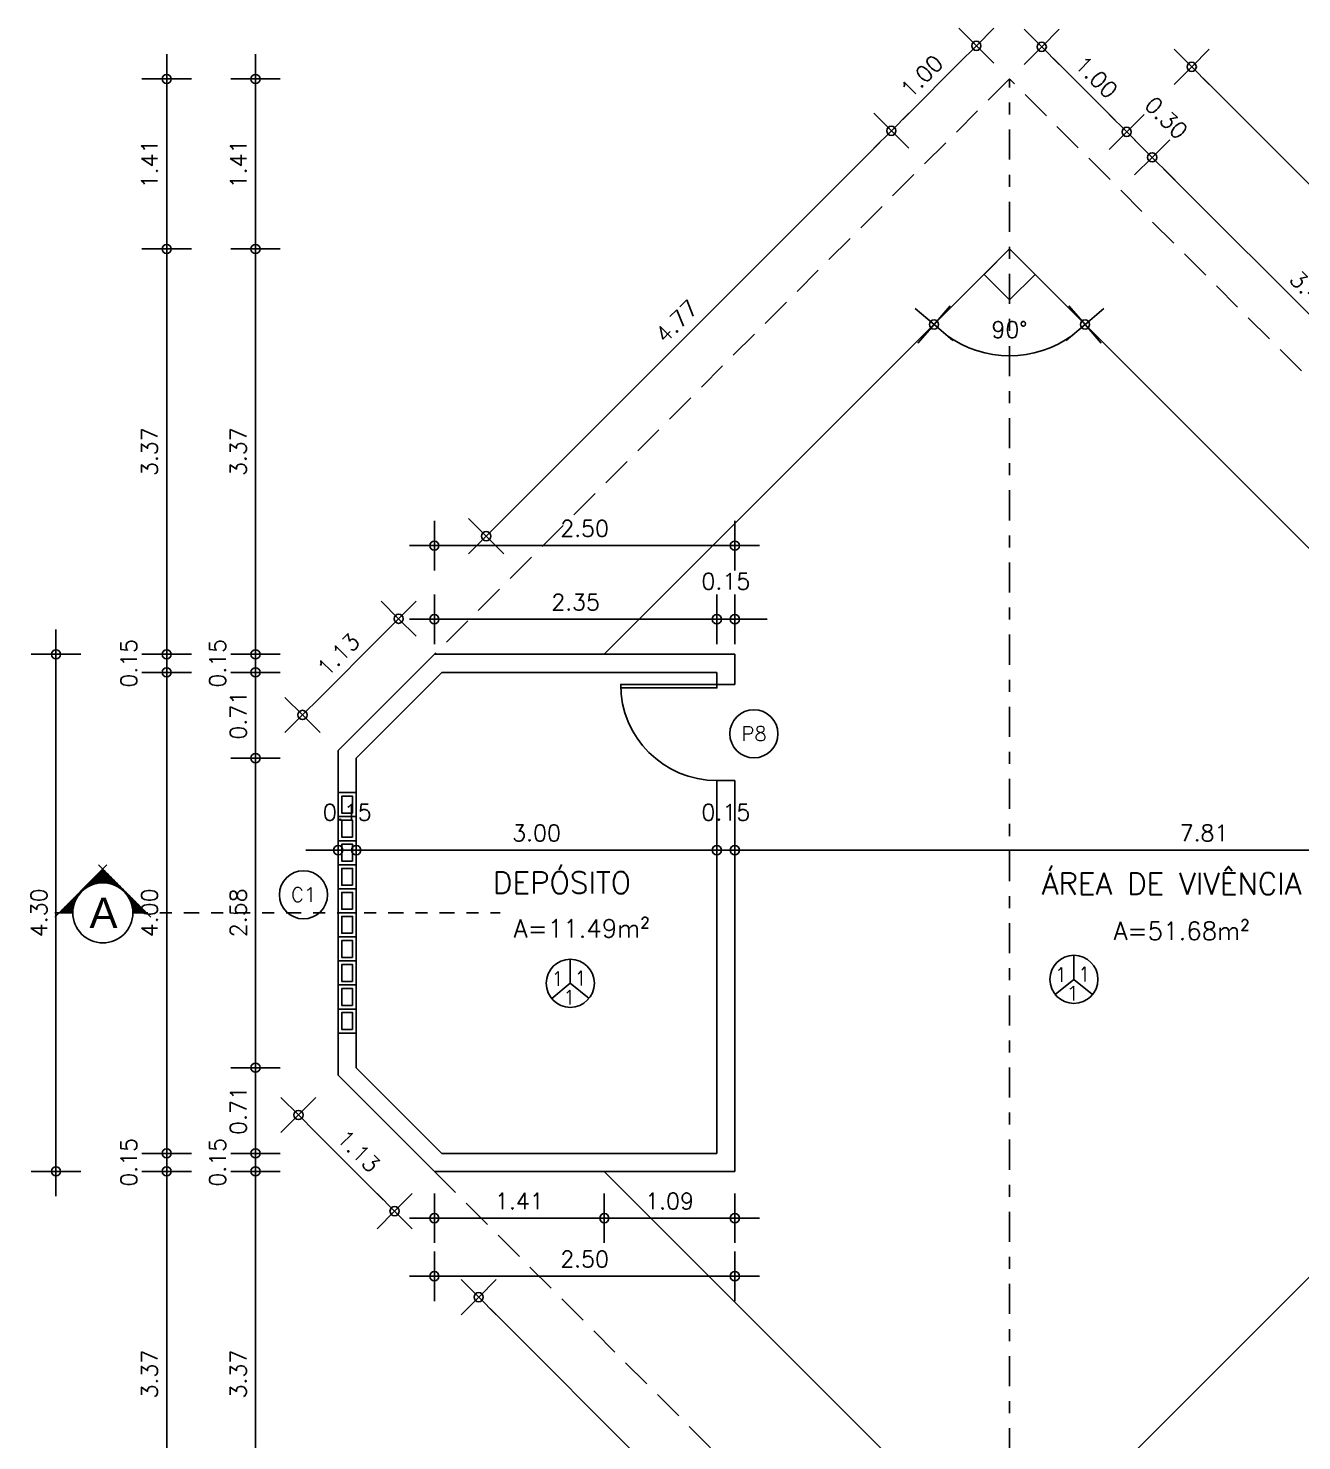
# Model space of a CAD drawing. Extents: x -599692 to 469028, y -9431878 to 9424999.
# Drawn here: x 2277.12 to 2287.72, y -455.11 to -443.37 of the extents above; entities that cross this region are included whole.
import ezdxf
from ezdxf.enums import TextEntityAlignment as Align

# ---------------------------------------------------------------- set-up
doc = ezdxf.new("R2010")
doc.units = 0
doc.header["$LTSCALE"] = 0.5
doc.header["$MEASUREMENT"] = 0
doc.header["$PDMODE"] = 34
doc.linetypes.add('DASHDOT', pattern=[1, 0.5, -0.25, 0, -0.25])
doc.linetypes.add('DASHED', pattern=[0.75, 0.5, -0.25])
doc.layers.get('0').update_dxf_attribs({"linetype": 'CONTINUOUS'})
doc.layers.get('DEFPOINTS').update_dxf_attribs({"linetype": 'CONTINUOUS'})
for name, color, linetype in [('COTAS', 2, 'CONTINUOUS'), ('EIXO', 253, 'DASHDOT'), ('P1', 1, 'CONTINUOUS'), ('P2', 2, 'CONTINUOUS'), ('P4', 6, 'CONTINUOUS'), ('P6', 4, 'CONTINUOUS'), ('PROJEÇÃO', 1, 'DASHED'), ('TEXTO', 3, 'CONTINUOUS')]:
    doc.layers.add(name, color=color, linetype=linetype)
doc.styles.add('ROMANS', font='romans')
doc.styles.add('STYLE1', font='arial.ttf')
doc.dimstyles.new('BOLA50$0', dxfattribs={"dimscale": 0.5, "dimtxt": 0.25, "dimasz": 0.18, "dimexe": 0.18, "dimexo": 0.0625, "dimgap": 0.1, "dimtad": 1, "dimzin": 0, "dimdsep": 46, "dimtxsty": 'ROMANS', "dimblk1": 'BOLA', "dimblk2": 'BOLA', "dimsah": 1, "dimcen": 0.09, "dimse1": 1, "dimse2": 1, "dimclrt": 256, "dimadec": 0, "dimazin": 0, "dimtfac": 1, "dimtofl": 0, "dimtmove": 2, "dimatfit": 3, "dimldrblk": 'BOLA', "dimfxl": 1, "dimtolj": 1, "dimtzin": 0, "dimarcsym": 0})
doc.dimstyles.new('BOLA50$2', dxfattribs={"dimscale": 0.5, "dimtxt": 0.2, "dimasz": 0.18, "dimexe": 0.18, "dimexo": 0.0625, "dimgap": 0.2, "dimtad": 1, "dimzin": 4, "dimdsep": 46, "dimtxsty": 'ROMANS', "dimblk1": 'BOLA', "dimblk2": 'BOLA', "dimsah": 1, "dimcen": 0.09, "dimse1": 1, "dimse2": 1, "dimclrd": 256, "dimclrt": 3, "dimadec": 0, "dimazin": 0, "dimtfac": 1, "dimtofl": 0, "dimtmove": 2, "dimatfit": 3, "dimldrblk": 'BOLA', "dimfxl": 1, "dimtolj": 1, "dimtzin": 0, "dimarcsym": 0})

# ---------------------------------------------------------------- blocks, each defined once
blk = doc.blocks.new('BOLA')
for q in [(0, 1.528), (-1.528, 0), (0, -1.528), (1.528, 0)]:
    blk.add_line((0, 0), q)
blk.add_circle((0, 0), 0.284)
blk = doc.blocks.new('*D263')
at = {"layer": 'COTAS', "color": 253, "lineweight": -2, "transparency": 16777216}
for p, q in [((2279.015, -452.589), (2279.015, -452.454)), ((2279.015, -453.009), (2279.015, -453.144))]:
    blk.add_line(p, q, dxfattribs=at)
at = {"layer": 'DEFPOINTS', "color": 0, "transparency": 16777216}
for p in [(2279.015, -452.724), (2280.565, -452.724), (2280.503, -452.874)]:
    blk.add_point(p, dxfattribs=at)
at = {"layer": 'COTAS', "color": 253, "lineweight": -2, "transparency": 16777216, "xscale": 0.135, "yscale": 0.135, "zscale": 0.135}
for p, rotation in [((2279.015, -452.724), 270), ((2279.015, -452.874), 90)]:
    blk.add_blockref('BOLA', p, dxfattribs=dict(at, rotation=rotation))
at = {"layer": 'COTAS', "transparency": 16777216, "insert": (2278.7, -452.799), "char_height": 0.135, "attachment_point": 5, "rotation": 90, "style": 'ROMANS'}
blk.add_mtext('\\A1;0.15', dxfattribs=at)
blk = doc.blocks.new('*D264')
at = {"layer": 'COTAS', "color": 253, "lineweight": -2, "transparency": 16777216}
blk.add_line((2279.015, -452.589), (2279.015, -452.147), dxfattribs=at)
at = {"layer": 'DEFPOINTS', "color": 0, "transparency": 16777216}
for p in [(2279.015, -452.012), (2279.853, -452.012), (2280.565, -452.724)]:
    blk.add_point(p, dxfattribs=at)
at = {"layer": 'COTAS', "color": 253, "lineweight": -2, "transparency": 16777216, "xscale": 0.135, "yscale": 0.135, "zscale": 0.135}
for p, rotation in [((2279.015, -452.012), 90), ((2279.015, -452.724), 270)]:
    blk.add_blockref('BOLA', p, dxfattribs=dict(at, rotation=rotation))
at = {"layer": 'COTAS', "transparency": 16777216, "insert": (2278.872, -452.368), "char_height": 0.135, "attachment_point": 5, "rotation": 90, "style": 'ROMANS'}
blk.add_mtext('\\A1;0.71', dxfattribs=at)
blk = doc.blocks.new('*D265')
at = {"layer": 'COTAS', "color": 253, "lineweight": -2, "transparency": 16777216}
blk.add_line((2279.015, -451.877), (2279.015, -449.572), dxfattribs=at)
at = {"layer": 'DEFPOINTS', "color": 0, "transparency": 16777216}
for p in [(2279.015, -449.437), (2279.853, -449.437), (2279.853, -452.012)]:
    blk.add_point(p, dxfattribs=at)
at = {"layer": 'COTAS', "color": 253, "lineweight": -2, "transparency": 16777216, "xscale": 0.135, "yscale": 0.135, "zscale": 0.135}
for p, rotation in [((2279.015, -449.437), 90), ((2279.015, -452.012), 270)]:
    blk.add_blockref('BOLA', p, dxfattribs=dict(at, rotation=rotation))
at = {"layer": 'COTAS', "transparency": 16777216, "insert": (2278.872, -450.724), "char_height": 0.135, "attachment_point": 5, "rotation": 90, "style": 'ROMANS'}
blk.add_mtext('\\A1;2.58', dxfattribs=at)
blk = doc.blocks.new('*D266')
at = {"layer": 'COTAS', "color": 253, "lineweight": -2, "transparency": 16777216}
blk.add_line((2279.015, -449.302), (2279.015, -448.859), dxfattribs=at)
at = {"layer": 'DEFPOINTS', "color": 0, "transparency": 16777216}
for p in [(2279.015, -448.724), (2280.565, -448.724), (2279.853, -449.437)]:
    blk.add_point(p, dxfattribs=at)
at = {"layer": 'COTAS', "color": 253, "lineweight": -2, "transparency": 16777216, "xscale": 0.135, "yscale": 0.135, "zscale": 0.135}
for p, rotation in [((2279.015, -448.724), 90), ((2279.015, -449.437), 270)]:
    blk.add_blockref('BOLA', p, dxfattribs=dict(at, rotation=rotation))
at = {"layer": 'COTAS', "transparency": 16777216, "insert": (2278.872, -449.081), "char_height": 0.135, "attachment_point": 5, "rotation": 90, "style": 'ROMANS'}
blk.add_mtext('\\A1;0.71', dxfattribs=at)
blk = doc.blocks.new('*D267')
at = {"layer": 'COTAS', "color": 253, "lineweight": -2, "transparency": 16777216}
for p, q in [((2279.015, -448.439), (2279.015, -448.304)), ((2279.015, -448.859), (2279.015, -448.994))]:
    blk.add_line(p, q, dxfattribs=at)
at = {"layer": 'DEFPOINTS', "color": 0, "transparency": 16777216}
for p in [(2279.015, -448.574), (2280.503, -448.574), (2280.565, -448.724)]:
    blk.add_point(p, dxfattribs=at)
at = {"layer": 'COTAS', "color": 253, "lineweight": -2, "transparency": 16777216, "xscale": 0.135, "yscale": 0.135, "zscale": 0.135}
for p, rotation in [((2279.015, -448.574), 270), ((2279.015, -448.724), 90)]:
    blk.add_blockref('BOLA', p, dxfattribs=dict(at, rotation=rotation))
at = {"layer": 'COTAS', "transparency": 16777216, "insert": (2278.7, -448.649), "char_height": 0.135, "attachment_point": 5, "rotation": 90, "style": 'ROMANS'}
blk.add_mtext('\\A1;0.15', dxfattribs=at)
blk = doc.blocks.new('*D268')
at = {"layer": 'COTAS', "color": 253, "lineweight": -2, "transparency": 16777216}
blk.add_line((2279.015, -448.439), (2279.015, -445.338), dxfattribs=at)
at = {"layer": 'DEFPOINTS', "color": 0, "transparency": 16777216}
for p in [(2279.015, -445.203), (2285.288, -445.203), (2280.503, -448.574)]:
    blk.add_point(p, dxfattribs=at)
at = {"layer": 'COTAS', "color": 253, "lineweight": -2, "transparency": 16777216, "xscale": 0.135, "yscale": 0.135, "zscale": 0.135}
for p, rotation in [((2279.015, -445.203), 90), ((2279.015, -448.574), 270)]:
    blk.add_blockref('BOLA', p, dxfattribs=dict(at, rotation=rotation))
at = {"layer": 'COTAS', "transparency": 16777216, "insert": (2278.872, -446.889), "char_height": 0.135, "attachment_point": 5, "rotation": 90, "style": 'ROMANS'}
blk.add_mtext('\\A1;3.37', dxfattribs=at)
blk = doc.blocks.new('*D269')
at = {"layer": 'COTAS', "color": 253, "lineweight": -2, "transparency": 16777216}
blk.add_line((2279.015, -445.068), (2279.015, -443.924), dxfattribs=at)
at = {"layer": 'DEFPOINTS', "color": 0, "transparency": 16777216}
for p in [(2279.015, -443.789), (2285.288, -443.789), (2285.288, -445.203)]:
    blk.add_point(p, dxfattribs=at)
at = {"layer": 'COTAS', "color": 253, "lineweight": -2, "transparency": 16777216, "xscale": 0.135, "yscale": 0.135, "zscale": 0.135}
for p, rotation in [((2279.015, -443.789), 90), ((2279.015, -445.203), 270)]:
    blk.add_blockref('BOLA', p, dxfattribs=dict(at, rotation=rotation))
at = {"layer": 'COTAS', "transparency": 16777216, "insert": (2278.872, -444.496), "char_height": 0.135, "attachment_point": 5, "rotation": 90, "style": 'ROMANS'}
blk.add_mtext('\\A1;1.41', dxfattribs=at)
blk = doc.blocks.new('*D271')
at = {"layer": 'COTAS', "color": 253, "lineweight": -2, "transparency": 16777216}
blk.add_line((2279.015, -456.111), (2279.015, -453.009), dxfattribs=at)
at = {"layer": 'DEFPOINTS', "color": 0, "transparency": 16777216}
for p in [(2279.015, -452.874), (2280.503, -452.874), (2285.288, -456.246)]:
    blk.add_point(p, dxfattribs=at)
at = {"layer": 'COTAS', "color": 253, "lineweight": -2, "transparency": 16777216, "xscale": 0.135, "yscale": 0.135, "zscale": 0.135}
for p, rotation in [((2279.015, -452.874), 90), ((2279.015, -456.246), 270)]:
    blk.add_blockref('BOLA', p, dxfattribs=dict(at, rotation=rotation))
at = {"layer": 'COTAS', "transparency": 16777216, "insert": (2278.872, -454.56), "char_height": 0.135, "attachment_point": 5, "rotation": 90, "style": 'ROMANS'}
blk.add_mtext('\\A1;3.37', dxfattribs=at)
blk = doc.blocks.new('*D273')
at = {"layer": 'COTAS', "color": 253, "lineweight": -2, "transparency": 16777216}
blk.add_line((2278.276, -456.111), (2278.276, -453.009), dxfattribs=at)
at = {"layer": 'DEFPOINTS', "color": 0, "transparency": 16777216}
for p in [(2278.276, -452.874), (2280.503, -452.874), (2285.288, -456.246)]:
    blk.add_point(p, dxfattribs=at)
at = {"layer": 'COTAS', "color": 253, "lineweight": -2, "transparency": 16777216, "xscale": 0.135, "yscale": 0.135, "zscale": 0.135}
for p, rotation in [((2278.276, -452.874), 90), ((2278.276, -456.246), 270)]:
    blk.add_blockref('BOLA', p, dxfattribs=dict(at, rotation=rotation))
at = {"layer": 'COTAS', "transparency": 16777216, "insert": (2278.133, -454.56), "char_height": 0.135, "attachment_point": 5, "rotation": 90, "style": 'ROMANS'}
blk.add_mtext('\\A1;3.37', dxfattribs=at)
blk = doc.blocks.new('*D274')
at = {"layer": 'COTAS', "color": 253, "lineweight": -2, "transparency": 16777216}
for p, q in [((2278.276, -452.589), (2278.276, -452.454)), ((2278.276, -453.009), (2278.276, -453.144))]:
    blk.add_line(p, q, dxfattribs=at)
at = {"layer": 'DEFPOINTS', "color": 0, "transparency": 16777216}
for p in [(2278.276, -452.724), (2280.565, -452.724), (2280.503, -452.874)]:
    blk.add_point(p, dxfattribs=at)
at = {"layer": 'COTAS', "color": 253, "lineweight": -2, "transparency": 16777216, "xscale": 0.135, "yscale": 0.135, "zscale": 0.135}
for p, rotation in [((2278.276, -452.724), 270), ((2278.276, -452.874), 90)]:
    blk.add_blockref('BOLA', p, dxfattribs=dict(at, rotation=rotation))
at = {"layer": 'COTAS', "transparency": 16777216, "insert": (2277.961, -452.799), "char_height": 0.135, "attachment_point": 5, "rotation": 90, "style": 'ROMANS'}
blk.add_mtext('\\A1;0.15', dxfattribs=at)
blk = doc.blocks.new('*D275')
at = {"layer": 'COTAS', "color": 253, "lineweight": -2, "transparency": 16777216}
blk.add_line((2278.276, -452.589), (2278.276, -448.859), dxfattribs=at)
at = {"layer": 'DEFPOINTS', "color": 0, "transparency": 16777216}
for p in [(2278.276, -448.724), (2280.565, -448.724), (2280.565, -452.724)]:
    blk.add_point(p, dxfattribs=at)
at = {"layer": 'COTAS', "color": 253, "lineweight": -2, "transparency": 16777216, "xscale": 0.135, "yscale": 0.135, "zscale": 0.135}
for p, rotation in [((2278.276, -448.724), 90), ((2278.276, -452.724), 270)]:
    blk.add_blockref('BOLA', p, dxfattribs=dict(at, rotation=rotation))
at = {"layer": 'COTAS', "transparency": 16777216, "insert": (2278.133, -450.724), "char_height": 0.135, "attachment_point": 5, "rotation": 90, "style": 'ROMANS'}
blk.add_mtext('\\A1;4.00', dxfattribs=at)
blk = doc.blocks.new('*D276')
at = {"layer": 'COTAS', "color": 253, "lineweight": -2, "transparency": 16777216}
for p, q in [((2278.276, -448.439), (2278.276, -448.304)), ((2278.276, -448.859), (2278.276, -448.994))]:
    blk.add_line(p, q, dxfattribs=at)
at = {"layer": 'DEFPOINTS', "color": 0, "transparency": 16777216}
for p in [(2278.276, -448.574), (2280.503, -448.574), (2280.565, -448.724)]:
    blk.add_point(p, dxfattribs=at)
at = {"layer": 'COTAS', "color": 253, "lineweight": -2, "transparency": 16777216, "xscale": 0.135, "yscale": 0.135, "zscale": 0.135}
for p, rotation in [((2278.276, -448.574), 270), ((2278.276, -448.724), 90)]:
    blk.add_blockref('BOLA', p, dxfattribs=dict(at, rotation=rotation))
at = {"layer": 'COTAS', "transparency": 16777216, "insert": (2277.961, -448.649), "char_height": 0.135, "attachment_point": 5, "rotation": 90, "style": 'ROMANS'}
blk.add_mtext('\\A1;0.15', dxfattribs=at)
blk = doc.blocks.new('*D277')
at = {"layer": 'COTAS', "color": 253, "lineweight": -2, "transparency": 16777216}
blk.add_line((2278.276, -448.439), (2278.276, -445.338), dxfattribs=at)
at = {"layer": 'DEFPOINTS', "color": 0, "transparency": 16777216}
for p in [(2278.276, -445.203), (2285.288, -445.203), (2280.503, -448.574)]:
    blk.add_point(p, dxfattribs=at)
at = {"layer": 'COTAS', "color": 253, "lineweight": -2, "transparency": 16777216, "xscale": 0.135, "yscale": 0.135, "zscale": 0.135}
for p, rotation in [((2278.276, -445.203), 90), ((2278.276, -448.574), 270)]:
    blk.add_blockref('BOLA', p, dxfattribs=dict(at, rotation=rotation))
at = {"layer": 'COTAS', "transparency": 16777216, "insert": (2278.133, -446.889), "char_height": 0.135, "attachment_point": 5, "rotation": 90, "style": 'ROMANS'}
blk.add_mtext('\\A1;3.37', dxfattribs=at)
blk = doc.blocks.new('*D278')
at = {"layer": 'COTAS', "color": 253, "lineweight": -2, "transparency": 16777216}
blk.add_line((2278.276, -445.068), (2278.276, -443.924), dxfattribs=at)
at = {"layer": 'DEFPOINTS', "color": 0, "transparency": 16777216}
for p in [(2278.276, -443.789), (2285.288, -443.789), (2285.288, -445.203)]:
    blk.add_point(p, dxfattribs=at)
at = {"layer": 'COTAS', "color": 253, "lineweight": -2, "transparency": 16777216, "xscale": 0.135, "yscale": 0.135, "zscale": 0.135}
for p, rotation in [((2278.276, -443.789), 90), ((2278.276, -445.203), 270)]:
    blk.add_blockref('BOLA', p, dxfattribs=dict(at, rotation=rotation))
at = {"layer": 'COTAS', "transparency": 16777216, "insert": (2278.133, -444.496), "char_height": 0.135, "attachment_point": 5, "rotation": 90, "style": 'ROMANS'}
blk.add_mtext('\\A1;1.41', dxfattribs=at)
blk = doc.blocks.new('*D279')
at = {"layer": 'COTAS', "color": 253, "lineweight": -2, "transparency": 16777216}
blk.add_line((2277.355, -452.739), (2277.355, -448.709), dxfattribs=at)
at = {"layer": 'DEFPOINTS', "color": 0, "transparency": 16777216}
for p in [(2277.355, -448.574), (2280.503, -448.574), (2280.503, -452.874)]:
    blk.add_point(p, dxfattribs=at)
at = {"layer": 'COTAS', "color": 253, "lineweight": -2, "transparency": 16777216, "xscale": 0.135, "yscale": 0.135, "zscale": 0.135}
for p, rotation in [((2277.355, -448.574), 90), ((2277.355, -452.874), 270)]:
    blk.add_blockref('BOLA', p, dxfattribs=dict(at, rotation=rotation))
at = {"layer": 'COTAS', "transparency": 16777216, "insert": (2277.213, -450.724), "char_height": 0.135, "attachment_point": 5, "rotation": 90, "style": 'ROMANS'}
blk.add_mtext('\\A1;4.30', dxfattribs=at)
blk = doc.blocks.new('*D280')
at = {"layer": 'COTAS', "color": 253, "lineweight": -2, "transparency": 16777216}
blk.add_line((2279.502, -448.983), (2280.111, -448.373), dxfattribs=at)
at = {"layer": 'DEFPOINTS', "color": 0, "transparency": 16777216}
for p in [(2280.206, -448.278), (2280.503, -448.574), (2279.703, -449.375)]:
    blk.add_point(p, dxfattribs=at)
at = {"layer": 'COTAS', "color": 253, "lineweight": -2, "transparency": 16777216, "xscale": 0.135, "yscale": 0.135, "zscale": 0.135}
for p, rotation in [((2280.206, -448.278), 45.00000000002645), ((2279.406, -449.078), 225.0000000000265)]:
    blk.add_blockref('BOLA', p, dxfattribs=dict(at, rotation=rotation))
at = {"layer": 'COTAS', "transparency": 16777216, "insert": (2279.705, -448.577), "char_height": 0.135, "attachment_point": 5, "rotation": 45, "style": 'ROMANS'}
blk.add_mtext('\\A1;1.13', dxfattribs=at)
blk = doc.blocks.new('*D281')
at = {"layer": 'COTAS', "color": 253, "lineweight": -2, "transparency": 16777216}
blk.add_line((2281.029, -447.496), (2284.21, -444.316), dxfattribs=at)
at = {"layer": 'DEFPOINTS', "color": 0, "transparency": 16777216}
for p in [(2284.305, -444.22), (2285.288, -445.203), (2281.917, -448.574)]:
    blk.add_point(p, dxfattribs=at)
at = {"layer": 'COTAS', "color": 253, "lineweight": -2, "transparency": 16777216, "xscale": 0.135, "yscale": 0.135, "zscale": 0.135}
for p, rotation in [((2284.305, -444.22), 45.00000000000338), ((2280.934, -447.591), 225.0000000000034)]:
    blk.add_blockref('BOLA', p, dxfattribs=dict(at, rotation=rotation))
at = {"layer": 'COTAS', "transparency": 16777216, "insert": (2282.519, -445.805), "char_height": 0.135, "attachment_point": 5, "rotation": 45, "style": 'ROMANS'}
blk.add_mtext('\\A1;4.77', dxfattribs=at)
blk = doc.blocks.new('*D282')
at = {"layer": 'COTAS', "color": 253, "lineweight": -2, "transparency": 16777216}
blk.add_line((2284.401, -444.125), (2284.917, -443.609), dxfattribs=at)
at = {"layer": 'DEFPOINTS', "color": 0, "transparency": 16777216}
for p in [(2285.012, -443.513), (2285.288, -443.789), (2285.288, -445.203)]:
    blk.add_point(p, dxfattribs=at)
at = {"layer": 'COTAS', "color": 253, "lineweight": -2, "transparency": 16777216, "xscale": 0.135, "yscale": 0.135, "zscale": 0.135}
for p, rotation in [((2285.012, -443.513), 45.00000000000341), ((2284.305, -444.22), 225.0000000000034)]:
    blk.add_blockref('BOLA', p, dxfattribs=dict(at, rotation=rotation))
at = {"layer": 'COTAS', "transparency": 16777216, "insert": (2284.558, -443.766), "char_height": 0.135, "attachment_point": 5, "rotation": 45, "style": 'ROMANS'}
blk.add_mtext('\\A1;1.00', dxfattribs=at)
blk = doc.blocks.new('*D283')
at = {"layer": 'COTAS', "color": 253, "lineweight": -2, "transparency": 16777216}
for p, q in [((2286.167, -444.133), (2286.072, -444.038)), ((2286.57, -444.536), (2286.666, -444.632))]:
    blk.add_line(p, q, dxfattribs=at)
at = {"layer": 'DEFPOINTS', "color": 0, "transparency": 16777216}
for p in [(2286.475, -444.441), (2285.288, -445.203), (2285.5, -445.415)]:
    blk.add_point(p, dxfattribs=at)
at = {"layer": 'COTAS', "color": 253, "lineweight": -2, "transparency": 16777216, "xscale": 0.135, "yscale": 0.135, "zscale": 0.135}
for p, rotation in [((2286.263, -444.229), 315.0000000000307), ((2286.475, -444.441), 135.0000000000307)]:
    blk.add_blockref('BOLA', p, dxfattribs=dict(at, rotation=rotation))
at = {"layer": 'COTAS', "transparency": 16777216, "insert": (2286.592, -444.112), "char_height": 0.135, "attachment_point": 5, "rotation": 315, "style": 'ROMANS'}
blk.add_mtext('\\A1;0.30', dxfattribs=at)
blk = doc.blocks.new('*D284')
at = {"layer": 'COTAS', "color": 253, "lineweight": -2, "transparency": 16777216}
blk.add_line((2286.57, -444.536), (2288.822, -446.788), dxfattribs=at)
at = {"layer": 'DEFPOINTS', "color": 0, "transparency": 16777216}
for p in [(2285.5, -445.415), (2288.917, -446.883), (2287.943, -447.858)]:
    blk.add_point(p, dxfattribs=at)
at = {"layer": 'COTAS', "color": 253, "lineweight": -2, "transparency": 16777216, "xscale": 0.135, "yscale": 0.135, "zscale": 0.135}
for p, rotation in [((2286.475, -444.441), 135.0000000000307), ((2288.917, -446.883), 315.0000000000308)]:
    blk.add_blockref('BOLA', p, dxfattribs=dict(at, rotation=rotation))
at = {"layer": 'COTAS', "transparency": 16777216, "insert": (2287.797, -445.561), "char_height": 0.135, "attachment_point": 5, "rotation": 315, "style": 'ROMANS'}
blk.add_mtext('\\A1;3.45', dxfattribs=at)
blk = doc.blocks.new('*D289')
at = {"layer": 'COTAS', "color": 253, "lineweight": -2, "transparency": 16777216}
blk.add_line((2285.651, -443.617), (2286.167, -444.133), dxfattribs=at)
at = {"layer": 'DEFPOINTS', "color": 0, "transparency": 16777216}
for p in [(2285.288, -443.789), (2286.263, -444.229), (2285.995, -444.496)]:
    blk.add_point(p, dxfattribs=at)
at = {"layer": 'COTAS', "color": 253, "lineweight": -2, "transparency": 16777216, "xscale": 0.135, "yscale": 0.135, "zscale": 0.135}
for p, rotation in [((2285.556, -443.522), 134.9999999999977), ((2286.263, -444.229), 314.9999999999977)]:
    blk.add_blockref('BOLA', p, dxfattribs=dict(at, rotation=rotation))
at = {"layer": 'COTAS', "transparency": 16777216, "insert": (2286.01, -443.774), "char_height": 0.135, "attachment_point": 5, "rotation": 315, "style": 'ROMANS'}
blk.add_mtext('\\A1;1.00', dxfattribs=at)
blk = doc.blocks.new('*D290')
at = {"layer": 'COTAS', "color": 253, "lineweight": -2, "transparency": 16777216}
blk.add_line((2286.899, -443.783), (2292.23, -449.113), dxfattribs=at)
at = {"layer": 'DEFPOINTS', "color": 0, "transparency": 16777216}
for p in [(2285.288, -445.203), (2292.325, -449.209), (2290.81, -450.724)]:
    blk.add_point(p, dxfattribs=at)
at = {"layer": 'COTAS', "color": 253, "lineweight": -2, "transparency": 16777216, "xscale": 0.135, "yscale": 0.135, "zscale": 0.135}
for p, rotation in [((2286.804, -443.688), 135.0000000000021), ((2292.325, -449.209), 315.0000000000021)]:
    blk.add_blockref('BOLA', p, dxfattribs=dict(at, rotation=rotation))
at = {"layer": 'COTAS', "transparency": 16777216, "insert": (2289.665, -446.347), "char_height": 0.135, "attachment_point": 5, "rotation": 315, "style": 'ROMANS'}
blk.add_mtext('\\A1;7.80', dxfattribs=at)
blk = doc.blocks.new('*D292')
at = {"layer": 'COTAS', "color": 253, "lineweight": -2, "transparency": 16777216}
blk.add_line((2286.515, -456.857), (2288.766, -454.606), dxfattribs=at)
at = {"layer": 'DEFPOINTS', "color": 0, "transparency": 16777216}
for p in [(2287.943, -453.591), (2288.862, -454.51), (2285.5, -456.034)]:
    blk.add_point(p, dxfattribs=at)
at = {"layer": 'COTAS', "color": 253, "lineweight": -2, "transparency": 16777216, "xscale": 0.135, "yscale": 0.135, "zscale": 0.135}
for p, rotation in [((2288.862, -454.51), 44.99999999990786), ((2286.419, -456.953), 224.9999999999079)]:
    blk.add_blockref('BOLA', p, dxfattribs=dict(at, rotation=rotation))
at = {"layer": 'COTAS', "transparency": 16777216, "insert": (2287.54, -455.631), "char_height": 0.135, "attachment_point": 5, "rotation": 45, "style": 'ROMANS'}
blk.add_mtext('\\A1;3.45', dxfattribs=at)
blk = doc.blocks.new('*D298')
at = {"layer": 'COTAS', "color": 253, "lineweight": -2, "transparency": 16777216}
blk.add_line((2286.992, -457.759), (2292.323, -452.429), dxfattribs=at)
at = {"layer": 'DEFPOINTS', "color": 0, "transparency": 16777216}
for p in [(2290.81, -450.724), (2292.418, -452.333), (2285.288, -456.246)]:
    blk.add_point(p, dxfattribs=at)
at = {"layer": 'COTAS', "color": 253, "lineweight": -2, "transparency": 16777216, "xscale": 0.135, "yscale": 0.135, "zscale": 0.135}
for p, rotation in [((2292.418, -452.333), 44.99999999999971), ((2286.897, -457.854), 224.9999999999997)]:
    blk.add_blockref('BOLA', p, dxfattribs=dict(at, rotation=rotation))
at = {"layer": 'COTAS', "transparency": 16777216, "insert": (2289.557, -454.993), "char_height": 0.135, "attachment_point": 5, "rotation": 45, "style": 'ROMANS'}
blk.add_mtext('\\A1;7.80', dxfattribs=at)
blk = doc.blocks.new('*D299')
at = {"layer": 'COTAS', "color": 253, "lineweight": -2, "transparency": 16777216}
blk.add_line((2280.967, -454.015), (2284.148, -457.196), dxfattribs=at)
at = {"layer": 'DEFPOINTS', "color": 0, "transparency": 16777216}
for p in [(2281.917, -452.874), (2285.288, -456.246), (2284.243, -457.291)]:
    blk.add_point(p, dxfattribs=at)
at = {"layer": 'COTAS', "color": 253, "lineweight": -2, "transparency": 16777216, "xscale": 0.135, "yscale": 0.135, "zscale": 0.135}
for p, rotation in [((2280.872, -453.92), 135.000000000001), ((2284.243, -457.291), 315.000000000001)]:
    blk.add_blockref('BOLA', p, dxfattribs=dict(at, rotation=rotation))
at = {"layer": 'COTAS', "transparency": 16777216, "insert": (2282.658, -455.505), "char_height": 0.135, "attachment_point": 5, "rotation": 315, "style": 'ROMANS'}
blk.add_mtext('\\A1;4.77', dxfattribs=at)
blk = doc.blocks.new('*D300')
at = {"layer": 'COTAS', "color": 253, "lineweight": -2, "transparency": 16777216}
blk.add_line((2279.467, -452.501), (2280.076, -453.11), dxfattribs=at)
at = {"layer": 'DEFPOINTS', "color": 0, "transparency": 16777216}
for p in [(2279.703, -452.074), (2280.503, -452.874), (2280.172, -453.205)]:
    blk.add_point(p, dxfattribs=at)
at = {"layer": 'COTAS', "color": 253, "lineweight": -2, "transparency": 16777216, "xscale": 0.135, "yscale": 0.135, "zscale": 0.135}
for p, rotation in [((2279.372, -452.405), 134.9999999999939), ((2280.172, -453.205), 314.9999999999939)]:
    blk.add_blockref('BOLA', p, dxfattribs=dict(at, rotation=rotation))
at = {"layer": 'COTAS', "transparency": 16777216, "insert": (2279.872, -452.705), "char_height": 0.135, "attachment_point": 5, "rotation": 315, "style": 'ROMANS'}
blk.add_mtext('\\A1;1.13', dxfattribs=at)
blk = doc.blocks.new('*D301')
at = {"layer": 'COTAS', "color": 253, "lineweight": -2, "transparency": 16777216}
blk.add_line((2280.638, -453.263), (2281.782, -453.263), dxfattribs=at)
at = {"layer": 'DEFPOINTS', "color": 0, "transparency": 16777216}
for p in [(2280.503, -452.874), (2281.917, -452.874), (2281.917, -453.263)]:
    blk.add_point(p, dxfattribs=at)
at = {"layer": 'COTAS', "color": 253, "lineweight": -2, "transparency": 16777216, "xscale": 0.135, "yscale": 0.135, "zscale": 0.135, "rotation": 180}
blk.add_blockref('BOLA', (2280.503, -453.263), dxfattribs=at)
at = {"layer": 'COTAS', "color": 253, "lineweight": -2, "transparency": 16777216, "xscale": 0.135, "yscale": 0.135, "zscale": 0.135}
blk.add_blockref('BOLA', (2281.917, -453.263), dxfattribs=at)
at = {"layer": 'COTAS', "transparency": 16777216, "insert": (2281.21, -453.121), "char_height": 0.135, "attachment_point": 5, "style": 'ROMANS'}
blk.add_mtext('\\A1;1.41', dxfattribs=at)
blk = doc.blocks.new('*D302')
at = {"layer": 'COTAS', "color": 253, "lineweight": -2, "transparency": 16777216}
blk.add_line((2282.052, -453.263), (2282.868, -453.263), dxfattribs=at)
at = {"layer": 'DEFPOINTS', "color": 0, "transparency": 16777216}
for p in [(2281.917, -452.874), (2283.003, -452.874), (2283.003, -453.263)]:
    blk.add_point(p, dxfattribs=at)
at = {"layer": 'COTAS', "color": 253, "lineweight": -2, "transparency": 16777216, "xscale": 0.135, "yscale": 0.135, "zscale": 0.135, "rotation": 180}
blk.add_blockref('BOLA', (2281.917, -453.263), dxfattribs=at)
at = {"layer": 'COTAS', "color": 253, "lineweight": -2, "transparency": 16777216, "xscale": 0.135, "yscale": 0.135, "zscale": 0.135}
blk.add_blockref('BOLA', (2283.003, -453.263), dxfattribs=at)
at = {"layer": 'COTAS', "transparency": 16777216, "insert": (2282.46, -453.121), "char_height": 0.135, "attachment_point": 5, "style": 'ROMANS'}
blk.add_mtext('\\A1;1.09', dxfattribs=at)
blk = doc.blocks.new('*D303')
at = {"layer": 'COTAS', "color": 253, "lineweight": -2, "transparency": 16777216}
blk.add_line((2280.638, -453.746), (2282.868, -453.746), dxfattribs=at)
at = {"layer": 'DEFPOINTS', "color": 0, "transparency": 16777216}
for p in [(2280.503, -452.874), (2283.003, -452.874), (2283.003, -453.746)]:
    blk.add_point(p, dxfattribs=at)
at = {"layer": 'COTAS', "color": 253, "lineweight": -2, "transparency": 16777216, "xscale": 0.135, "yscale": 0.135, "zscale": 0.135, "rotation": 180}
blk.add_blockref('BOLA', (2280.503, -453.746), dxfattribs=at)
at = {"layer": 'COTAS', "color": 253, "lineweight": -2, "transparency": 16777216, "xscale": 0.135, "yscale": 0.135, "zscale": 0.135}
blk.add_blockref('BOLA', (2283.003, -453.746), dxfattribs=at)
at = {"layer": 'COTAS', "transparency": 16777216, "insert": (2281.753, -453.603), "char_height": 0.135, "attachment_point": 5, "style": 'ROMANS'}
blk.add_mtext('\\A1;2.50', dxfattribs=at)
blk = doc.blocks.new('*D304')
at = {"layer": 'COTAS', "color": 253, "lineweight": -2, "transparency": 16777216}
blk.add_line((2280.638, -448.282), (2282.718, -448.282), dxfattribs=at)
at = {"layer": 'DEFPOINTS', "color": 0, "transparency": 16777216}
for p in [(2282.853, -448.282), (2280.503, -448.574), (2282.853, -448.724)]:
    blk.add_point(p, dxfattribs=at)
at = {"layer": 'COTAS', "color": 253, "lineweight": -2, "transparency": 16777216, "xscale": 0.135, "yscale": 0.135, "zscale": 0.135, "rotation": 180}
blk.add_blockref('BOLA', (2280.503, -448.282), dxfattribs=at)
at = {"layer": 'COTAS', "color": 253, "lineweight": -2, "transparency": 16777216, "xscale": 0.135, "yscale": 0.135, "zscale": 0.135}
blk.add_blockref('BOLA', (2282.853, -448.282), dxfattribs=at)
at = {"layer": 'COTAS', "transparency": 16777216, "insert": (2281.678, -448.14), "char_height": 0.135, "attachment_point": 5, "style": 'ROMANS'}
blk.add_mtext('\\A1;2.35', dxfattribs=at)
blk = doc.blocks.new('*D305')
at = {"layer": 'COTAS', "color": 253, "lineweight": -2, "transparency": 16777216}
for p, q in [((2282.718, -448.282), (2282.583, -448.282)), ((2283.138, -448.282), (2283.273, -448.282))]:
    blk.add_line(p, q, dxfattribs=at)
at = {"layer": 'DEFPOINTS', "color": 0, "transparency": 16777216}
for p in [(2283.003, -448.282), (2283.003, -448.574), (2282.853, -448.724)]:
    blk.add_point(p, dxfattribs=at)
at = {"layer": 'COTAS', "color": 253, "lineweight": -2, "transparency": 16777216, "xscale": 0.135, "yscale": 0.135, "zscale": 0.135}
blk.add_blockref('BOLA', (2282.853, -448.282), dxfattribs=at)
at = {"layer": 'COTAS', "color": 253, "lineweight": -2, "transparency": 16777216, "xscale": 0.135, "yscale": 0.135, "zscale": 0.135, "rotation": 180}
blk.add_blockref('BOLA', (2283.003, -448.282), dxfattribs=at)
at = {"layer": 'COTAS', "transparency": 16777216, "insert": (2282.928, -447.967), "char_height": 0.135, "attachment_point": 5, "style": 'ROMANS'}
blk.add_mtext('\\A1;0.15', dxfattribs=at)
blk = doc.blocks.new('*D306')
at = {"layer": 'COTAS', "color": 253, "lineweight": -2, "transparency": 16777216}
blk.add_line((2280.638, -447.67), (2282.868, -447.67), dxfattribs=at)
at = {"layer": 'DEFPOINTS', "color": 0, "transparency": 16777216}
for p in [(2283.003, -447.67), (2280.503, -448.574), (2283.003, -448.574)]:
    blk.add_point(p, dxfattribs=at)
at = {"layer": 'COTAS', "color": 253, "lineweight": -2, "transparency": 16777216, "xscale": 0.135, "yscale": 0.135, "zscale": 0.135, "rotation": 180}
blk.add_blockref('BOLA', (2280.503, -447.67), dxfattribs=at)
at = {"layer": 'COTAS', "color": 253, "lineweight": -2, "transparency": 16777216, "xscale": 0.135, "yscale": 0.135, "zscale": 0.135}
blk.add_blockref('BOLA', (2283.003, -447.67), dxfattribs=at)
at = {"layer": 'COTAS', "transparency": 16777216, "insert": (2281.753, -447.527), "char_height": 0.135, "attachment_point": 5, "style": 'ROMANS'}
blk.add_mtext('\\A1;2.50', dxfattribs=at)
blk = doc.blocks.new('*D307')
at = {"layer": 'COTAS', "color": 253, "lineweight": -2, "transparency": 16777216}
blk.add_arc((2285.288, -445.203), 0.888, 233.7174, 306.2826, dxfattribs=at)
at = {"layer": 'DEFPOINTS', "color": 0, "transparency": 16777216}
for p in [(2285.288, -445.203), (2285.288, -445.203), (2285.058, -446.061), (2281.917, -448.574), (2290.81, -450.724)]:
    blk.add_point(p, dxfattribs=at)
at = {"layer": 'COTAS', "color": 253, "lineweight": -2, "transparency": 16777216, "xscale": 0.135, "yscale": 0.135, "zscale": 0.135}
for p, rotation in [((2284.66, -445.831), 139.3587210498503), ((2285.916, -445.831), 40.64127895015392)]:
    blk.add_blockref('BOLA', p, dxfattribs=dict(at, rotation=rotation))
at = {"layer": 'COTAS', "color": 3, "transparency": 16777216, "insert": (2285.288, -445.874), "char_height": 0.135, "attachment_point": 5, "style": 'ROMANS'}
blk.add_mtext('\\A1;90°', dxfattribs=at)
blk = doc.blocks.new('*D308')
at = {"layer": 'COTAS', "color": 253, "lineweight": -2, "transparency": 16777216}
for p, q in [((2279.568, -450.203), (2279.433, -450.203)), ((2279.988, -450.203), (2280.123, -450.203))]:
    blk.add_line(p, q, dxfattribs=at)
at = {"layer": 'DEFPOINTS', "color": 0, "transparency": 16777216}
for p in [(2279.853, -450.203), (2279.853, -452.012), (2279.703, -452.074)]:
    blk.add_point(p, dxfattribs=at)
at = {"layer": 'COTAS', "color": 253, "lineweight": -2, "transparency": 16777216, "xscale": 0.135, "yscale": 0.135, "zscale": 0.135}
blk.add_blockref('BOLA', (2279.703, -450.203), dxfattribs=at)
at = {"layer": 'COTAS', "color": 253, "lineweight": -2, "transparency": 16777216, "xscale": 0.135, "yscale": 0.135, "zscale": 0.135, "rotation": 180}
blk.add_blockref('BOLA', (2279.853, -450.203), dxfattribs=at)
at = {"layer": 'COTAS', "transparency": 16777216, "insert": (2279.778, -449.888), "char_height": 0.135, "attachment_point": 5, "style": 'ROMANS'}
blk.add_mtext('\\A1;0.15', dxfattribs=at)
blk = doc.blocks.new('*D309')
at = {"layer": 'COTAS', "color": 253, "lineweight": -2, "transparency": 16777216}
blk.add_line((2279.988, -450.203), (2282.718, -450.203), dxfattribs=at)
at = {"layer": 'DEFPOINTS', "color": 0, "transparency": 16777216}
for p in [(2282.853, -450.203), (2282.853, -450.724), (2279.853, -452.012)]:
    blk.add_point(p, dxfattribs=at)
at = {"layer": 'COTAS', "color": 253, "lineweight": -2, "transparency": 16777216, "xscale": 0.135, "yscale": 0.135, "zscale": 0.135, "rotation": 180}
blk.add_blockref('BOLA', (2279.853, -450.203), dxfattribs=at)
at = {"layer": 'COTAS', "color": 253, "lineweight": -2, "transparency": 16777216, "xscale": 0.135, "yscale": 0.135, "zscale": 0.135}
blk.add_blockref('BOLA', (2282.853, -450.203), dxfattribs=at)
at = {"layer": 'COTAS', "transparency": 16777216, "insert": (2281.353, -450.06), "char_height": 0.135, "attachment_point": 5, "style": 'ROMANS'}
blk.add_mtext('\\A1;3.00', dxfattribs=at)
blk = doc.blocks.new('*D310')
at = {"layer": 'COTAS', "color": 253, "lineweight": -2, "transparency": 16777216}
for p, q in [((2282.718, -450.203), (2282.583, -450.203)), ((2283.138, -450.203), (2283.273, -450.203))]:
    blk.add_line(p, q, dxfattribs=at)
at = {"layer": 'DEFPOINTS', "color": 0, "transparency": 16777216}
for p in [(2283.003, -450.203), (2282.853, -450.724), (2283.003, -450.724)]:
    blk.add_point(p, dxfattribs=at)
at = {"layer": 'COTAS', "color": 253, "lineweight": -2, "transparency": 16777216, "xscale": 0.135, "yscale": 0.135, "zscale": 0.135}
blk.add_blockref('BOLA', (2282.853, -450.203), dxfattribs=at)
at = {"layer": 'COTAS', "color": 253, "lineweight": -2, "transparency": 16777216, "xscale": 0.135, "yscale": 0.135, "zscale": 0.135, "rotation": 180}
blk.add_blockref('BOLA', (2283.003, -450.203), dxfattribs=at)
at = {"layer": 'COTAS', "transparency": 16777216, "insert": (2282.928, -449.888), "char_height": 0.135, "attachment_point": 5, "style": 'ROMANS'}
blk.add_mtext('\\A1;0.15', dxfattribs=at)
blk = doc.blocks.new('*D311')
at = {"layer": 'COTAS', "color": 253, "lineweight": -2, "transparency": 16777216}
blk.add_line((2283.138, -450.203), (2290.675, -450.203), dxfattribs=at)
at = {"layer": 'DEFPOINTS', "color": 0, "transparency": 16777216}
for p in [(2290.81, -450.203), (2283.003, -450.724), (2290.81, -450.724)]:
    blk.add_point(p, dxfattribs=at)
at = {"layer": 'COTAS', "color": 253, "lineweight": -2, "transparency": 16777216, "xscale": 0.135, "yscale": 0.135, "zscale": 0.135, "rotation": 180}
blk.add_blockref('BOLA', (2283.003, -450.203), dxfattribs=at)
at = {"layer": 'COTAS', "color": 253, "lineweight": -2, "transparency": 16777216, "xscale": 0.135, "yscale": 0.135, "zscale": 0.135}
blk.add_blockref('BOLA', (2290.81, -450.203), dxfattribs=at)
at = {"layer": 'COTAS', "transparency": 16777216, "insert": (2286.906, -450.06), "char_height": 0.135, "attachment_point": 5, "style": 'ROMANS'}
blk.add_mtext('\\A1;7.81', dxfattribs=at)

msp = doc.modelspace()

# ---------------------------------------------------------------- hatches: boundary and pattern name
at = {"layer": 'P1'}
h = msp.add_hatch(dxfattribs=at)
h.set_pattern_fill('ANSI31', color=256, scale=0.02, angle=45, style=0)
h.set_pattern_definition([(90, (101.3678108, -227.880466), (-0.0025, 4e-19), [])])
h.paths.add_polyline_path([(2277.995, -450.724), (2278.109, -450.724), (2277.745, -450.36), (2277.381, -450.724), (2277.495, -450.724, -1)])

# ---------------------------------------------------------------- linework, layer by layer
at = {"layer": 'EIXO'}
msp.add_line((2285.288, -457.66), (2285.288, -443.789), dxfattribs=at)
at = {"layer": 'P1'}
for p, q in [((2285.288, -445.203), (2281.917, -448.574)), ((2290.81, -450.724), (2285.288, -445.203)), ((2279.703, -449.724), (2279.703, -451.724)), ((2279.853, -451.724), (2279.853, -449.724)), ((2279.853, -449.924), (2279.703, -449.924)), ((2279.853, -450.124), (2279.703, -450.124)), ((2279.853, -450.324), (2279.703, -450.324)), ((2279.853, -450.524), (2279.703, -450.524)), ((2279.853, -450.724), (2279.703, -450.724)), ((2285.288, -456.246), (2290.81, -450.724)), ((2279.853, -450.924), (2279.703, -450.924)), ((2285.824, -451.277), (2285.824, -451.077)), ((2279.853, -451.124), (2279.703, -451.124)), ((2281.634, -451.31), (2281.634, -451.11)), ((2281.634, -451.31), (2281.479, -451.436)), ((2281.634, -451.31), (2281.79, -451.436)), ((2285.824, -451.277), (2285.669, -451.403)), ((2285.824, -451.277), (2285.979, -451.403)), ((2279.853, -451.324), (2279.703, -451.324)), ((2279.853, -451.524), (2279.703, -451.524)), ((2281.917, -452.874), (2285.288, -456.246))]:
    msp.add_line(p, q, dxfattribs=at)
for centre in [(2283.161, -449.235), (2279.414, -450.574), (2285.824, -451.277), (2281.634, -451.31)]:
    msp.add_circle(centre, 0.2, dxfattribs=at)
msp.add_arc((2282.853, -448.824), 0.8, 180, 270, dxfattribs=at)
at = {"layer": 'P2'}
for points in [[(2282.853, -448.824), (2282.053, -448.824), (2282.053, -448.854), (2282.853, -448.854)], [(2279.823, -449.894), (2279.823, -449.754), (2279.733, -449.754), (2279.733, -449.894)], [(2279.823, -450.094), (2279.823, -449.954), (2279.733, -449.954), (2279.733, -450.094)], [(2279.823, -450.294), (2279.823, -450.154), (2279.733, -450.154), (2279.733, -450.294)], [(2279.823, -450.494), (2279.823, -450.354), (2279.733, -450.354), (2279.733, -450.494)], [(2279.823, -450.694), (2279.823, -450.554), (2279.733, -450.554), (2279.733, -450.694)], [(2279.823, -450.894), (2279.823, -450.754), (2279.733, -450.754), (2279.733, -450.894)], [(2279.823, -451.094), (2279.823, -450.954), (2279.733, -450.954), (2279.733, -451.094)], [(2279.823, -451.294), (2279.823, -451.154), (2279.733, -451.154), (2279.733, -451.294)], [(2279.823, -451.494), (2279.823, -451.354), (2279.733, -451.354), (2279.733, -451.494)], [(2279.823, -451.694), (2279.823, -451.554), (2279.733, -451.554), (2279.733, -451.694)]]:
    msp.add_lwpolyline(points, close=True, dxfattribs=at)
at = {"layer": 'P4'}
for p, q in [((2277.779, -450.326), (2277.346, -450.759)), ((2277.71, -450.326), (2278.143, -450.759)), ((2277.345, -450.724), (2277.495, -450.724))]:
    msp.add_line(p, q, dxfattribs=at)
at = {"layer": 'P4', "linetype": 'DASHDOT', "ltscale": 0.5}
msp.add_line((2277.995, -450.724), (2281.051, -450.724), dxfattribs=at)
at = {"layer": 'P4'}
msp.add_circle((2277.745, -450.724), 0.25, dxfattribs=at)
at = {"layer": 'P6'}
for p, q in [((2280.503, -448.574), (2279.703, -449.375)), ((2280.503, -448.574), (2283.003, -448.574)), ((2283.003, -448.574), (2283.003, -448.824)), ((2280.565, -448.724), (2279.853, -449.437)), ((2280.565, -448.724), (2282.853, -448.724)), ((2282.853, -448.724), (2282.853, -448.824)), ((2282.853, -448.824), (2283.003, -448.824)), ((2279.703, -449.375), (2279.703, -449.724)), ((2279.853, -449.437), (2279.853, -449.724)), ((2282.853, -449.624), (2283.003, -449.624)), ((2282.853, -449.624), (2282.853, -452.724)), ((2283.003, -449.624), (2283.003, -452.874)), ((2279.703, -449.724), (2279.853, -449.724)), ((2279.703, -451.724), (2279.853, -451.724)), ((2279.703, -451.724), (2279.703, -452.074)), ((2279.853, -451.724), (2279.853, -452.012)), ((2279.853, -452.012), (2280.565, -452.724)), ((2279.703, -452.074), (2280.503, -452.874)), ((2280.565, -452.724), (2282.853, -452.724)), ((2280.503, -452.874), (2283.003, -452.874))]:
    msp.add_line(p, q, dxfattribs=at)
msp.add_lwpolyline([(2285.288, -445.627), (2285.5, -445.415), (2285.288, -445.203), (2285.076, -445.415)], close=True, dxfattribs=at)
at = {"layer": 'PROJEÇÃO'}
for p, q in [((2285.288, -443.789), (2280.503, -448.574)), ((2292.224, -450.724), (2285.288, -443.789)), ((2280.503, -452.874), (2285.288, -457.66))]:
    msp.add_line(p, q, dxfattribs=at)

# ---------------------------------------------------------------- texts
at = {"layer": 'TEXTO', "color": 3, "style": 'ROMANS'}
for p in [(2285.665, -451.298), (2285.858, -451.294), (2281.476, -451.331), (2281.669, -451.327), (2281.573, -451.486), (2285.763, -451.453)]:
    msp.add_text('1', height=0.12, dxfattribs=at).set_placement(p)
at = {"layer": 'TEXTO', "width": 3.05792, "attachment_point": 1}
for s, insert, char_height, style in [('{\\C3;DEPÓSITO}', (2280.99, -450.383), 0.18, 'ROMANS'), ('{\\C3;ÁREA DE VIVÊNCIA}', (2285.556, -450.391), 0.18, 'ROMANS'), ('{\\C3;A}', (2277.634, -450.599), 0.25, 'STYLE1'), ('{\\C3;A=11.49m²}', (2281.163, -450.779), 0.15, 'ROMANS'), ('{\\C3;A=51.68m²}', (2286.154, -450.799), 0.15, 'ROMANS')]:
    msp.add_mtext(s, dxfattribs=dict(at, insert=insert, char_height=char_height, style=style))
at = {"layer": 'TEXTO', "color": 3, "style": 'ROMANS'}
for tag, p in [('P8', (2283.163, -449.234)), ('C1', (2279.415, -450.573))]:
    msp.add_attdef(tag, text='P1', height=0.12, dxfattribs=at).set_placement(p, align=Align.MIDDLE_CENTER)

# ---------------------------------------------------------------- dimensions: what is measured, and where the dimension line sits
at = {"layer": 'COTAS'}
for base, p1, p2, angle, picture, middle in [((2285.012, -443.513), (2285.288, -445.203), (2285.288, -443.789), 225, '*D282', (2284.558, -443.766)), ((2278.276, -443.789), (2285.288, -445.203), (2285.288, -443.789), 90, '*D278', (2278.133, -444.496)), ((2279.015, -443.789), (2285.288, -445.203), (2285.288, -443.789), 90, '*D269', (2278.872, -444.496)), ((2288.917, -446.883), (2285.5, -445.415), (2287.943, -447.858), 135, '*D284', (2287.797, -445.561)), ((2278.276, -445.203), (2280.503, -448.574), (2285.288, -445.203), 90, '*D277', (2278.133, -446.889)), ((2279.015, -445.203), (2280.503, -448.574), (2285.288, -445.203), 90, '*D268', (2278.872, -446.889)), ((2277.355, -448.574), (2280.503, -452.874), (2280.503, -448.574), 90, '*D279', (2277.213, -450.724)), ((2278.276, -448.574), (2280.565, -448.724), (2280.503, -448.574), 90, '*D276', (2277.961, -448.649)), ((2279.015, -448.574), (2280.565, -448.724), (2280.503, -448.574), 90, '*D267', (2278.7, -448.649)), ((2278.276, -448.724), (2280.565, -452.724), (2280.565, -448.724), 90, '*D275', (2278.133, -450.724)), ((2279.015, -448.724), (2279.853, -449.437), (2280.565, -448.724), 90, '*D266', (2278.872, -449.081)), ((2279.0149, -449.4368), (2279.8525, -452.0121), (2279.8525, -449.4368), 90, '*D265', (2278.8724, -450.7244)), ((2279.015, -452.012), (2280.565, -452.724), (2279.853, -452.012), 90, '*D264', (2278.872, -452.368)), ((2278.276, -452.724), (2280.503, -452.874), (2280.565, -452.724), 90, '*D274', (2277.961, -452.799)), ((2279.015, -452.724), (2280.503, -452.874), (2280.565, -452.724), 90, '*D263', (2278.7, -452.799)), ((2278.276, -452.874), (2285.288, -456.246), (2280.503, -452.874), 90, '*D273', (2278.133, -454.56)), ((2279.015, -452.874), (2285.288, -456.246), (2280.503, -452.874), 90, '*D271', (2278.872, -454.56)), ((2288.862, -454.51), (2285.5, -456.034), (2287.943, -453.591), 225, '*D292', (2287.54, -455.631))]:
    dim = msp.add_linear_dim(base=base, p1=p1, p2=p2, angle=angle, dimstyle='BOLA50$0', override={"dimscale": 0.75, "dimtxt": 0.18, "dimclrd": 253}, dxfattribs=at)
    dim.commit()
    dim.dimension.update_dxf_attribs({"geometry": picture, "text_midpoint": middle})
for p1, p2, distance, picture, middle in [((2285.288, -443.789), (2285.995, -444.496), 0.378, '*D289', (2286.01, -443.774)), ((2285.288, -445.203), (2285.5, -445.415), 1.378, '*D283', (2286.592, -444.112)), ((2281.917, -448.574), (2285.288, -445.203), 1.39, '*D281', (2282.519, -445.805)), ((2279.703, -449.375), (2280.503, -448.574), 0.419, '*D280', (2279.705, -448.577)), ((2279.703, -452.074), (2280.503, -452.874), -0.468, '*D300', (2279.872, -452.705)), ((2281.917, -452.874), (2285.288, -456.246), -1.478, '*D299', (2282.658, -455.505))]:
    dim = msp.add_aligned_dim(p1=p1, p2=p2, distance=distance, dimstyle='BOLA50$0', override={"dimscale": 0.75, "dimtxt": 0.18, "dimclrd": 253}, dxfattribs=at)
    dim.commit()
    dim.dimension.update_dxf_attribs({"geometry": picture, "text_midpoint": middle})
for p1, distance, picture, middle in [((2285.288, -445.203), 2.143, '*D290', (2289.665, -446.347)), ((2285.288, -456.246), -2.275, '*D298', (2289.557, -454.993))]:
    dim = msp.add_aligned_dim(p1=p1, p2=(2290.81, -450.724), distance=distance, text='7.80', dimstyle='BOLA50$0', override={"dimscale": 0.75, "dimtxt": 0.18, "dimclrd": 253}, dxfattribs=at)
    dim.commit()
    dim.dimension.update_dxf_attribs({"geometry": picture, "text_midpoint": middle})
dim = msp.add_angular_dim_2l(base=(2285.058, -446.061), line1=((2285.288, -445.203), (2290.81, -450.724)), line2=((2281.917, -448.574), (2285.288, -445.203)), dimstyle='BOLA50$2', override={"dimscale": 0.75, "dimtxt": 0.18, "dimclrd": 253}, dxfattribs=at)
dim.commit()
dim.dimension.update_dxf_attribs({"geometry": '*D307', "text_midpoint": (2285.288, -445.874)})
for base, p1, p2, picture, middle in [((2283.003, -447.67), (2280.503, -448.574), (2283.003, -448.574), '*D306', (2281.753, -447.527)), ((2283.003, -448.282), (2282.853, -448.724), (2283.003, -448.574), '*D305', (2282.928, -447.967)), ((2282.853, -448.282), (2280.503, -448.574), (2282.853, -448.724), '*D304', (2281.678, -448.14)), ((2279.853, -450.203), (2279.703, -452.074), (2279.853, -452.012), '*D308', (2279.778, -449.888)), ((2283.003, -450.203), (2282.853, -450.724), (2283.003, -450.724), '*D310', (2282.928, -449.888)), ((2282.853, -450.203), (2279.853, -452.012), (2282.853, -450.724), '*D309', (2281.353, -450.06)), ((2290.81, -450.203), (2283.003, -450.724), (2290.81, -450.724), '*D311', (2286.906, -450.06)), ((2281.917, -453.263), (2280.503, -452.874), (2281.917, -452.874), '*D301', (2281.21, -453.121)), ((2283.003, -453.746), (2280.503, -452.874), (2283.003, -452.874), '*D303', (2281.753, -453.603)), ((2283.003, -453.263), (2281.917, -452.874), (2283.003, -452.874), '*D302', (2282.46, -453.121))]:
    dim = msp.add_linear_dim(base=base, p1=p1, p2=p2, dimstyle='BOLA50$0', override={"dimscale": 0.75, "dimtxt": 0.18, "dimclrd": 253}, dxfattribs=at)
    dim.commit()
    dim.dimension.update_dxf_attribs({"geometry": picture, "text_midpoint": middle})

doc.saveas('drawing.dxf')
